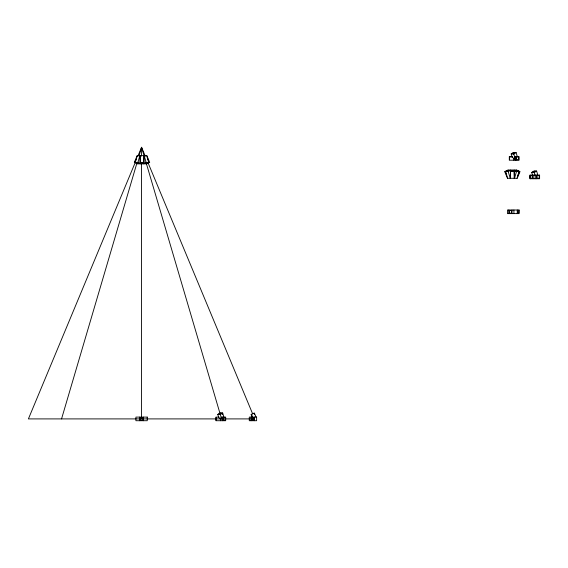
<?xml version="1.0" encoding="UTF-8"?>
<svg xmlns="http://www.w3.org/2000/svg" width="568" height="568" viewBox="0 0 568 568"><rect width="100%" height="100%" fill="white"/><g stroke="black" fill="none" stroke-linecap="round" stroke-linejoin="round"><path stroke-width="0.85" d="M220.455 420.718L221.201 417.097L225.681 417.097L225.681 420.718L215.918 420.718L215.918 417.097L219.049 417.097M513.841 160.204L514.594 156.576L519.067 156.576L519.067 160.204L509.304 160.204L509.304 156.576L512.435 156.576M146.161 162.412L143.81 163.804L144.166 155.639L146.161 162.412L148.724 162.412L146.729 155.639M510.547 178.295L510.547 170.123L510.199 178.295L508.204 171.522L505.648 171.522L507.643 178.295M138.343 162.171L137.676 163.804L134.332 162.412L137.158 155.639L146.871 155.639L149.689 162.412L146.352 163.804L137.676 163.804L135.305 162.412L137.3 155.639M61.55 418.907L137.073 162.562M139.075 155.767L141.574 147.282L145.33 156.278M135.305 162.412L137.868 162.412L139.863 155.639L140.218 163.804L140.204 155.639M137.69 163.634L139.614 163.634L137.839 162.59L135.922 162.59L137.69 163.634L138.088 162.299M516.284 171.635L516.674 170.301L518.449 171.344L516.532 171.344L514.757 170.301L516.674 170.301M516.504 171.522L514.509 178.295L514.168 170.144L516.504 171.522L519.067 171.522L517.072 178.295M516.028 171.756L516.688 170.123L520.032 171.522L517.214 178.295L507.501 178.295L504.675 171.522L508.019 170.123L516.688 170.123L519.067 171.522M134.751 162.59L136.107 159.338M135.44 162.008L28.4 418.907L253.882 418.907M137.825 156.278L141.574 147.282L144.08 155.767M517.59 176.215L519.614 171.344M146.338 163.634L148.106 162.59L146.189 162.59L144.414 163.634L146.338 163.634L145.941 162.299M148.724 162.412L146.388 163.79L145.685 162.171M513.848 158.635L512.031 156.825L511.165 153.9L513.529 152.508L516.092 152.508L517.292 156.576M513.557 152.678L511.782 153.722L513.706 153.722L515.474 152.678L513.557 152.678L513.983 154.127M511.165 153.9L513.728 153.9L516.092 152.508M505.648 171.522L508.019 170.123L508.68 171.756M508.033 170.301L506.258 171.344L508.182 171.344L509.957 170.301L508.033 170.301L508.424 171.635M508.204 171.522L510.547 170.144M532.493 175.121L531.705 172.445L534.062 171.046L536.625 171.046L537.825 175.121M534.09 171.224L532.315 172.267L534.24 172.267L536.007 171.224L534.09 171.224L534.516 172.672M531.705 172.445L534.261 172.445L536.625 171.046M220.462 419.149L218.644 417.345L217.778 414.413L220.143 413.021L222.706 413.021L223.906 417.097M222.088 413.199L220.171 413.199L218.396 414.242L220.313 414.242L222.088 413.199L222.514 414.647M222.706 413.021L220.341 414.413L217.778 414.413M512.258 157.031L509.482 157.031L509.482 159.75M514.75 157.031L518.648 157.031L518.648 159.75L516.135 159.75L516.135 157.031M140.204 162.412L143.825 162.412M140.658 162.59L143.37 162.59M510.994 171.344L513.713 171.344M510.547 171.522L514.168 171.522M533.295 175.576L530.803 175.576L530.803 178.295L533.366 178.295M517.349 210.451L518.84 210.451L518.84 213.17L517.349 213.17M222.088 417.551L225.262 417.551L225.262 420.263L222.358 420.263M254.336 417.551L251.525 417.551L251.525 420.263L254.038 420.263L254.038 417.551M137.868 162.412L140.204 163.79M505.094 171.344L506.45 174.589M256.054 417.097L254.357 413.021L251.02 414.413L252.135 417.097M253.946 413.199L254.549 414.647M147.247 157.712L148.262 160.155M148.056 162.824L252.71 414.001M251.709 414.903L252.817 417.551M534.261 172.445L535.056 175.121M513.728 153.9L514.594 156.825M220.171 413.199L220.597 414.647M146.082 162.562L221.605 418.907M514.189 158.628L514.189 159.75M537.016 175.576L537.016 178.295M536.256 175.121L536.256 178.742M535.127 175.121L535.127 178.742M533.04 175.121L533.04 178.742M532.72 175.576L532.72 178.295M530.476 175.121L530.476 178.742M530.015 175.576L530.015 178.295M517.483 210.451L517.483 213.17M517.256 209.997L517.256 213.618M516.482 157.031L516.482 159.75M515.723 156.576L515.723 160.204M514.168 170.144L514.168 178.295M513.919 209.997L513.919 213.618M513.713 171.635L513.713 170.301L510.994 170.301L510.994 171.635M511.995 209.997L511.995 213.618M511.406 210.451L511.406 213.17M508.864 209.997L508.864 213.618M254.457 417.097L254.457 420.718M252.916 417.551L252.916 420.263M251.106 417.097L251.106 420.718M223.096 417.551L223.096 420.263M222.748 417.551L222.748 420.263M222.329 417.097L222.329 420.718M216.089 417.551L216.089 420.263M143.825 155.639L143.825 163.804M143.392 417.097L143.392 420.718M143.37 162.299L143.37 163.634L140.658 163.634L140.658 162.299M141.574 147.282L141.574 156.129M141.574 162.32L141.574 418.907M139.763 417.097L139.763 420.718M539.6 175.121L529.837 175.121L529.837 178.742L539.6 178.742L539.6 175.121M539.181 175.576L536.675 175.576L536.675 178.295L539.181 178.295L539.181 175.576M519.067 209.997L507.451 209.997L507.451 213.618L519.067 213.618L519.067 209.997M511.605 210.451L509.255 210.451L509.255 213.17L511.605 213.17L511.605 210.451M147.24 417.097L135.915 417.097L135.915 420.718L147.24 420.718L147.24 417.097M256.622 417.097L249.288 417.097L249.288 420.718L256.622 420.718L256.622 417.097M142.937 417.551L140.218 417.551L140.218 420.263L142.937 420.263L142.937 417.551"/></g></svg>
